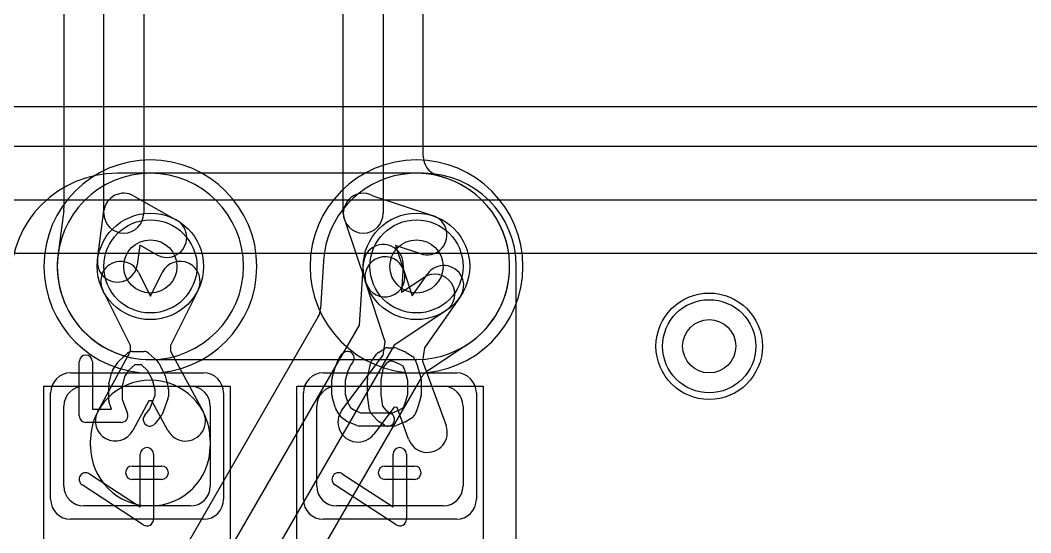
# Model space of a CAD drawing. Extents: x -1.5 to 30.7, y -0.5 to 30.
# Drawn here: x 18.211 to 22.009, y 22.899 to 24.825 of the extents above; entities that cross this region are included whole.
import ezdxf

# ---------------------------------------------------------------- set-up
doc = ezdxf.new("R2010")
doc.units = 0
for name, color, linetype in [('Hole', 1, 'CONTINUOUS'), ('L1', 3, 'CONTINUOUS'), ('L2', 3, 'CONTINUOUS'), ('L3', 3, 'CONTINUOUS'), ('L4', 3, 'CONTINUOUS'), ('MetalMask-A', 176, 'CONTINUOUS'), ('PartsArea-A', 111, 'CONTINUOUS'), ('PartsArea-B', 111, 'CONTINUOUS'), ('PartsSilk-A', 221, 'CONTINUOUS'), ('Resist-A', 2, 'CONTINUOUS'), ('Resist-B', 2, 'CONTINUOUS')]:
    doc.layers.add(name, color=color, linetype=linetype)

msp = doc.modelspace()

# ---------------------------------------------------------------- linework, layer by layer
at = {"layer": 'Hole'}
for centre in [(18.7, 23.9), (19.7, 23.9), (20.8, 23.6)]:
    msp.add_circle(centre, 0.1, dxfattribs=at)
at = {"layer": 'L1'}
for p, q in [((19.72504, 24.25006), (18.57496, 24.25006)), ((20.07504, 21.325), (20.07504, 23.90006)), ((18.65526, 23.87767), (18.7, 23.788)), ((18.7, 23.788), (18.74474, 23.87767)), ((19.65247, 23.88448), (19.68359, 23.78921)), ((19.68359, 23.78921), (19.74099, 23.87137)), ((19.58219, 23.61655), (19.50989, 23.8379)), ((18.625, 23.60234), (18.52104, 23.81071)), ((18.87896, 23.81071), (18.775, 23.60234)), ((19.86395, 23.78545), (19.73056, 23.59455)), ((18.625, 23.5815), (18.625, 23.60234)), ((18.775, 23.60234), (18.775, 23.5815)), ((19.57476, 23.56638), (19.58219, 23.61655)), ((19.73056, 23.59455), (19.72314, 23.54439)), ((18.50215, 23.35464), (18.625, 23.5815)), ((18.775, 23.5815), (18.89785, 23.35464)), ((19.41999, 23.35998), (19.57476, 23.56638)), ((19.72314, 23.54439), (19.81141, 23.30199)), ((18.45, 23.45), (18.85, 23.45)), ((19.4, 23.45), (19.8, 23.45)), ((18.69445, 23.39475), (18.63405, 23.28322)), ((18.70555, 23.39475), (18.69445, 23.39475)), ((18.76595, 23.28322), (18.70555, 23.39475)), ((18.375, 23.075), (18.375, 23.375)), ((18.925, 23.375), (18.925, 23.075)), ((19.325, 23.075), (19.325, 23.375)), ((19.61608, 23.37148), (19.53999, 23.27)), ((19.62707, 23.36985), (19.61608, 23.37148)), ((19.67047, 23.25067), (19.62707, 23.36985)), ((19.875, 23.375), (19.875, 23.075)), ((18.475, 23.225), (18.475, 23.2475)), ((18.925, 23.2475), (18.925, 23.225)), ((18.85, 23), (18.45, 23)), ((19.8, 23), (19.4, 23))]:
    msp.add_line(p, q, dxfattribs=at)
for centre in [(18.7, 23.9), (19.7, 23.9), (20.8, 23.6)]:
    msp.add_circle(centre, 0.2, dxfattribs=at)
for centre, radius, start, end in [((18.57496, 23.85006), 0.4, 90, 180), ((19.72504, 23.90006), 0.35, 0, 90), ((19.58118, 23.86119), 0.075, 18.09189, -161.91145), ((18.58815, 23.84419), 0.075, 26.5138, -153.48404), ((18.81185, 23.84419), 0.075, -26.5138, 153.48404), ((19.80247, 23.82841), 0.075, -34.94446, 145.05781), ((18.7, 23.2475), 0.225, 0, 180), ((18.45, 23.375), 0.075, 90, 180), ((18.85, 23.375), 0.075, 0, 90), ((19.4, 23.375), 0.075, 90, 180), ((19.8, 23.375), 0.075, 0, 90), ((19.47999, 23.31499), 0.075, 143.13621, -36.86369), ((18.5681, 23.31893), 0.075, 151.56575, -28.43679), ((18.8319, 23.31893), 0.075, -151.56575, 28.43679), ((19.74094, 23.27633), 0.075, -159.99209, 20.00962), ((18.7, 23.225), 0.225, 180, 0), ((18.45, 23.075), 0.075, 180, -90), ((18.85, 23.075), 0.075, -90, 0), ((19.4, 23.075), 0.075, 180, -90), ((19.8, 23.075), 0.075, -90, 0)]:
    msp.add_arc(centre, radius, start, end, dxfattribs=at)
at = {"layer": 'L2'}
for p, q in [((18.525, 24.1), (18.525, 27.58578)), ((18.675, 27.58578), (18.675, 24.1)), ((19.425, 24.1), (19.425, 27.58579)), ((19.575, 27.58579), (19.575, 24.1)), ((18.37496, 25.525), (18.37496, 24.11941)), ((19.72504, 24.31472), (19.72504, 25.525)), ((19.80772, 24.23307), (19.77675, 24.24343)), ((18.63687, 24.1653), (18.79831, 24.07417)), ((19.53644, 24.16555), (19.76341, 24.08968)), ((18.37433, 24.10972), (18.35328, 23.94817)), ((18.50168, 23.92584), (18.52563, 24.10968)), ((19.51032, 23.83659), (19.43445, 24.06356)), ((18.66, 23.98), (18.65042, 23.90646)), ((18.72457, 23.94355), (18.66, 23.98)), ((19.71585, 23.94742), (19.62081, 23.97919)), ((19.62081, 23.97919), (19.65258, 23.88415)), ((18.7, 23.54995), (19.70002, 23.54995))]:
    msp.add_line(p, q, dxfattribs=at)
for centre in [(18.7, 23.9), (19.7, 23.9), (20.8, 23.6)]:
    msp.add_circle(centre, 0.2, dxfattribs=at)
for centre, radius, start, end in [((19.80004, 24.31472), 0.075, 180, -108.09189), ((19.70001, 23.90001), 0.35004, -89.74138, 71.97552), ((19.83153, 24.30419), 0.075, -108.50984, -108.02668), ((18.6, 24.09999), 0.075, 60.55361, 172.5765), ((19.5, 24.1), 0.075, 60.92981, -150.92981), ((18.29996, 24.11941), 0.075, -7.4235, 0), ((18.6, 24.1), 0.075, 180, 0), ((19.5, 24.1), 0.075, 180, 0), ((19.73963, 24.01855), 0.075, -108.48568, 71.51587), ((18.76144, 24.00886), 0.075, -119.44639, 60.55605), ((18.7, 23.89999), 0.35004, 172.25717, -90), ((18.27883, 23.95726), 0.075, -7.74659, -6.9611), ((18.57605, 23.91615), 0.075, 172.5765, -7.42248), ((19.58145, 23.86037), 0.075, -161.51432, 18.48413), ((19.70193, 23.47497), 0.075, 90.25974, 91.45921)]:
    msp.add_arc(centre, radius, start, end, dxfattribs=at)
at = {"layer": 'L3'}
msp.add_circle((20.8, 23.6), 0.2, dxfattribs=at)
for centre, start, end in [((18.7, 23.9), 90, -90), ((18.7, 23.9), -90, 90), ((19.7, 23.9), 90, -90), ((19.7, 23.9), -90, 90)]:
    msp.add_arc(centre, 0.40004, start, end, dxfattribs=at)
at = {"layer": 'L4'}
for p, q in [((19.35051, 23.91967), (19.33967, 23.74176)), ((19.48621, 23.67971), (19.50037, 23.91216)), ((19.65009, 23.90304), (19.644, 23.803)), ((19.644, 23.803), (19.72758, 23.85829)), ((19.32977, 23.70884), (18.37306, 22.05176)), ((19.81034, 23.73319), (19.61612, 23.60472)), ((18.99902, 22.83588), (19.48621, 23.67971)), ((19.61612, 23.60472), (19.12892, 22.76088)), ((19.74311, 23.50882), (19.89203, 23.60734)), ((18.76316, 21.82727), (19.71954, 23.48377))]:
    msp.add_line(p, q, dxfattribs=at)
for centre in [(18.7, 23.9), (19.7, 23.9), (20.8, 23.6)]:
    msp.add_circle(centre, 0.2, dxfattribs=at)
for centre, radius, start, end in [((18.7, 23.9), 0.35004, 90, -90), ((18.7, 23.9), 0.35004, -90, 90), ((19.7, 23.9), 0.35004, -56.19871, 176.30798), ((19.57523, 23.9076), 0.075, -3.48579, 176.51496), ((19.27568, 23.92423), 0.07497, -3.48719, -3.26504), ((19.7, 23.9), 0.35004, 176.51464, 176.7311), ((19.27581, 23.92629), 0.07497, -3.83187, -3.59445), ((19.57524, 23.90748), 0.22505, 176.19863, 176.4054), ((19.27588, 23.92737), 0.07497, -3.80086, -3.69409), ((19.76896, 23.79574), 0.075, -56.51334, 123.48329), ((19.26484, 23.74632), 0.07497, -29.99513, -3.48719), ((19.93339, 23.54481), 0.07497, 123.31063, 123.48234), ((19.7, 23.9), 0.35004, -56.69218, -56.5174), ((19.76896, 23.79574), 0.22504, -56.51684, -56.0649), ((19.93644, 23.54683), 0.07497, 123.8024, 123.93383), ((19.78447, 23.44629), 0.07497, 123.48234, 150.00487)]:
    msp.add_arc(centre, radius, start, end, dxfattribs=at)
at = {"layer": 'MetalMask-A'}
for p, q in [((18.45, 23.45), (18.85, 23.45)), ((19.4, 23.45), (19.8, 23.45)), ((18.375, 23.075), (18.375, 23.375)), ((18.925, 23.375), (18.925, 23.075)), ((19.325, 23.075), (19.325, 23.375)), ((19.875, 23.375), (19.875, 23.075)), ((18.85, 23), (18.45, 23)), ((19.8, 23), (19.4, 23))]:
    msp.add_line(p, q, dxfattribs=at)
for centre, start, end in [((18.45, 23.375), 90, 180), ((18.85, 23.375), 0, 90), ((19.4, 23.375), 90, 180), ((19.8, 23.375), 0, 90), ((18.45, 23.075), 180, -90), ((18.85, 23.075), -90, 0), ((19.4, 23.075), 180, -90), ((19.8, 23.075), -90, 0)]:
    msp.add_arc(centre, 0.075, start, end, dxfattribs=at)
at = {"layer": 'PartsArea-A'}
for p, q in [((25, 24.5), (5, 24.5)), ((-0.25, 23.95), (30.25, 23.95)), ((18.3, 22.15), (18.3, 23.45)), ((18.3, 23.45), (19, 23.45)), ((19, 23.45), (19, 22.15)), ((19.25, 22.15), (19.25, 23.45)), ((19.25, 23.45), (19.95, 23.45)), ((19.95, 23.45), (19.95, 22.15))]:
    msp.add_line(p, q, dxfattribs=at)
at = {"layer": 'PartsArea-B'}
msp.add_line((25, 24.5), (5, 24.5), dxfattribs=at)
at = {"layer": 'PartsSilk-A'}
for p, q in [((-0.55, 24.3516), (30.55, 24.3516)), ((30.4484, 24.1484), (-0.4484, 24.1484)), ((19.55713, 23.57676), (19.57935, 23.59064)), ((19.59259, 23.59444), (19.61481, 23.59444)), ((19.62442, 23.59252), (19.65776, 23.57864)), ((18.58125, 23.54343), (18.61458, 23.57399)), ((18.63148, 23.58056), (18.67593, 23.58056)), ((18.69283, 23.57399), (18.72616, 23.54343)), ((19.39531, 23.52317), (19.40642, 23.55095)), ((19.41011, 23.55729), (19.42122, 23.57118)), ((19.53176, 23.54544), (19.55028, 23.57044)), ((19.6614, 23.57676), (19.68362, 23.56287)), ((19.69358, 23.55095), (19.70469, 23.52317)), ((18.43241, 23.33889), (18.43241, 23.54167)), ((18.48241, 23.54167), (18.48241, 23.36389)), ((18.55883, 23.51109), (18.57735, 23.53887)), ((18.61727, 23.50862), (18.60283, 23.48696)), ((18.64121, 23.53056), (18.61727, 23.50862)), ((18.6662, 23.53056), (18.64121, 23.53056)), ((18.68921, 23.50946), (18.6662, 23.53056)), ((18.70797, 23.47428), (18.68921, 23.50946)), ((18.73132, 23.53676), (18.75354, 23.49509)), ((19.38337, 23.48187), (19.39448, 23.52076)), ((19.45147, 23.52895), (19.44221, 23.50579)), ((19.46026, 23.53994), (19.45147, 23.52895)), ((19.51623, 23.4799), (19.52734, 23.53546)), ((19.57527, 23.52017), (19.56574, 23.47252)), ((19.58764, 23.53687), (19.57527, 23.52017)), ((19.59976, 23.54444), (19.58764, 23.53687)), ((19.60981, 23.54444), (19.59976, 23.54444)), ((19.63664, 23.53327), (19.60981, 23.54444)), ((19.65019, 23.5248), (19.63664, 23.53327)), ((19.65779, 23.50579), (19.65019, 23.5248)), ((19.70552, 23.52076), (19.71663, 23.48187)), ((18.54427, 23.45884), (18.55538, 23.50328)), ((18.60283, 23.48696), (18.59352, 23.4497)), ((18.71759, 23.43581), (18.70797, 23.47428)), ((18.75573, 23.48939), (18.76684, 23.44495)), ((19.38241, 23.41667), (19.38241, 23.475)), ((19.44221, 23.50579), (19.43241, 23.4715)), ((19.43241, 23.4715), (19.43241, 23.42017)), ((19.51574, 23.41667), (19.51574, 23.475)), ((19.56574, 23.47252), (19.56574, 23.41842)), ((19.66759, 23.4715), (19.65779, 23.50579)), ((19.66759, 23.42017), (19.66759, 23.4715)), ((19.71759, 23.475), (19.71759, 23.41667)), ((18.54352, 23.39722), (18.54352, 23.45278)), ((18.59352, 23.4497), (18.59352, 23.40182)), ((18.71759, 23.41571), (18.71759, 23.43581)), ((18.76759, 23.43889), (18.76759, 23.41111)), ((18.59352, 23.40182), (18.6141, 23.34779)), ((18.6984, 23.36534), (18.71759, 23.41571)), ((18.76595, 23.40221), (18.74373, 23.34388)), ((19.39448, 23.37091), (19.38337, 23.4098)), ((19.43241, 23.42017), (19.44167, 23.38775)), ((19.52339, 23.36041), (19.51598, 23.41319)), ((19.56574, 23.41842), (19.57186, 23.37485)), ((19.65792, 23.38633), (19.66759, 23.42017)), ((19.71663, 23.4098), (19.70552, 23.37091)), ((18.48241, 23.36389), (18.55446, 23.36389)), ((18.55446, 23.36389), (18.54516, 23.38832)), ((18.67863, 23.34062), (18.6984, 23.36534)), ((19.41182, 23.34004), (19.39701, 23.36504)), ((19.44167, 23.38775), (19.45231, 23.3698)), ((19.45231, 23.3698), (19.46435, 23.36077)), ((19.46435, 23.36077), (19.49019, 23.35)), ((19.57186, 23.37485), (19.58667, 23.35818)), ((19.58667, 23.35818), (19.60584, 23.3462)), ((19.60981, 23.35), (19.63664, 23.36118)), ((19.63664, 23.36118), (19.65063, 23.36992)), ((19.65063, 23.36992), (19.65792, 23.38633)), ((19.70433, 23.36763), (19.69322, 23.34263)), ((18.73989, 23.33716), (18.71767, 23.30938)), ((19.43685, 23.31889), (19.41833, 23.33278)), ((19.49019, 23.35), (19.60981, 23.35)), ((19.55168, 23.32228), (19.52946, 23.34728)), ((19.68362, 23.33158), (19.6614, 23.31769)), ((18.59074, 23.31389), (18.45741, 23.31389)), ((19.47558, 23.30192), (19.44224, 23.31581)), ((19.61481, 23.3), (19.48519, 23.3)), ((19.57934, 23.3038), (19.55712, 23.31769)), ((19.65776, 23.31581), (19.62442, 23.30192)), ((18.66204, 22.99619), (18.66204, 23.19444)), ((18.71204, 23.19444), (18.71204, 22.95)), ((19.61204, 22.99619), (19.61204, 23.19444)), ((19.66204, 23.19444), (19.66204, 22.95)), ((18.63148, 23.15), (18.74259, 23.15)), ((19.58148, 23.15), (19.69259, 23.15)), ((18.47108, 23.12093), (18.66204, 22.99619)), ((18.74259, 23.1), (18.63148, 23.1)), ((19.42108, 23.12093), (19.61204, 22.99619)), ((19.69259, 23.1), (19.58148, 23.1)), ((18.67337, 22.92907), (18.44374, 23.07907)), ((19.62337, 22.92907), (19.39374, 23.07907))]:
    msp.add_line(p, q, dxfattribs=at)
for centre, start, end in [((19.59259, 23.56944), 90, 121.98594), ((19.61481, 23.56944), 67.39424, 90), ((18.45741, 23.54167), 0, 180), ((18.63148, 23.55556), 90, 132.51745), ((18.67593, 23.55556), 47.4797, 90), ((19.42963, 23.54167), 141.33303, 158.2071), ((19.44074, 23.55556), -38.66697, 141.34522), ((19.57037, 23.55556), 121.98594, 143.47387), ((19.64815, 23.55556), 57.99462, 67.39424), ((19.67037, 23.54167), 21.7929, 57.99462), ((18.57963, 23.49722), 146.30358, 165.96376), ((18.59815, 23.525), 132.5203, 146.30993), ((18.70926, 23.525), 28.0617, 47.48255), ((19.41852, 23.51389), 158.2071, 164.05146), ((19.55185, 23.53056), 143.47387, 168.69456), ((19.68148, 23.51389), 15.94854, 21.7929), ((18.73148, 23.48333), 14.03068, 28.0682), ((19.40741, 23.475), 164.05146, 180), ((19.54074, 23.475), 168.69456, 180), ((19.69259, 23.475), 0, 15.94854), ((18.56852, 23.45278), 165.96932, 180), ((18.74259, 23.43889), 0, 14.03624), ((18.56852, 23.39722), 180, -159.14636), ((18.74259, 23.41111), -20.8565, 0), ((19.40741, 23.41667), 180, -164.05146), ((19.54074, 23.41667), 180, -171.99953), ((19.69259, 23.41667), -15.94854, 0), ((19.41852, 23.37778), -164.05146, -149.36248), ((19.54815, 23.36389), -171.99953, -138.37217), ((19.68148, 23.37778), -23.95086, -15.94854), ((18.45741, 23.33889), 180, -90), ((18.59074, 23.33889), -90, 20.8565), ((18.69815, 23.325), 141.33303, -38.65478), ((18.72037, 23.35278), -38.66697, -20.85364), ((19.43333, 23.35278), -149.36248, -126.8699), ((19.45185, 23.33889), -126.8699, -112.60576), ((19.57037, 23.33889), -138.37217, -122.00538), ((19.59259, 23.325), -122.00538, 57.98998), ((19.67037, 23.35278), -57.99462, -23.95086), ((19.48519, 23.325), -112.60576, -90), ((19.61481, 23.325), -90, -67.39424), ((19.64815, 23.33889), -67.39424, -57.99462), ((18.68704, 23.19444), 0, 180), ((19.63704, 23.19444), 0, 180), ((18.63148, 23.125), 90, -90), ((18.74259, 23.125), -90, 90), ((19.58148, 23.125), 90, -90), ((19.69259, 23.125), -90, 90), ((18.45741, 23.1), 56.85026, -123.15356), ((19.40741, 23.1), 56.85026, -123.15356), ((18.68704, 22.95), -123.14974, 0), ((19.63704, 22.95), -123.14974, 0)]:
    msp.add_arc(centre, 0.025, start, end, dxfattribs=at)
at = {"layer": 'Resist-A'}
for p, q in [((18.4, 23.5), (18.9, 23.5)), ((19.35, 23.5), (19.85, 23.5)), ((18.325, 23.025), (18.325, 23.425)), ((18.975, 23.425), (18.975, 23.025)), ((19.275, 23.025), (19.275, 23.425)), ((19.925, 23.425), (19.925, 23.025)), ((18.9, 22.95), (18.4, 22.95)), ((19.85, 22.95), (19.35, 22.95))]:
    msp.add_line(p, q, dxfattribs=at)
for centre in [(18.7, 23.9), (19.7, 23.9), (20.8, 23.6)]:
    msp.add_circle(centre, 0.175, dxfattribs=at)
for centre, start, end in [((18.4, 23.425), 90, 180), ((18.9, 23.425), 0, 90), ((19.35, 23.425), 90, 180), ((19.85, 23.425), 0, 90), ((18.4, 23.025), 180, -90), ((18.9, 23.025), -90, 0), ((19.35, 23.025), 180, -90), ((19.85, 23.025), -90, 0)]:
    msp.add_arc(centre, 0.075, start, end, dxfattribs=at)
at = {"layer": 'Resist-B'}
for centre in [(18.7, 23.9), (19.7, 23.9), (20.8, 23.6)]:
    msp.add_circle(centre, 0.175, dxfattribs=at)

doc.saveas('drawing.dxf')
